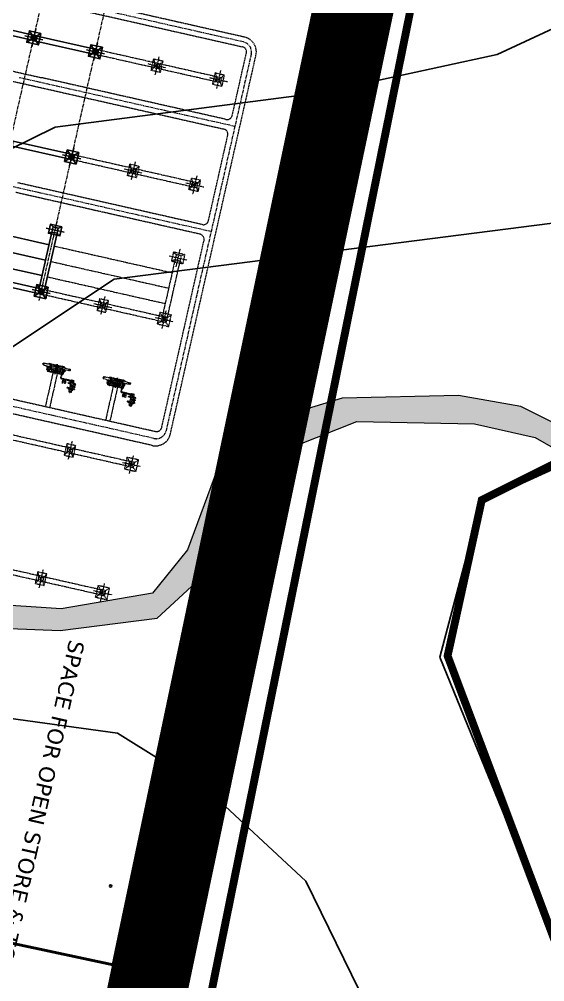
# Model space of a CAD drawing. Header units: metres. Extents: x 218545 to 227455, y 1543467 to 1556082.
# Drawn here: x 222522.9 to 222722.9, y 1554199.7 to 1554565.7 of the extents above; entities that cross this region are included whole.
import ezdxf

# ---------------------------------------------------------------- set-up
doc = ezdxf.new("R2010")
doc.units = ezdxf.units.M
doc.header["$MEASUREMENT"] = 0
doc.header["$PDMODE"] = 1
doc.header["$PDSIZE"] = -10
for name, pattern in [('400-ICT-1_400kV$0$HIDDEN', [0.375, 0.25, -0.125]), ('CENTER', [2, 1.25, -0.25, 0.25, -0.25]), ('HIDDEN', [0.375, 0.25, -0.125]), ('PHANTOM2', [1.25, 0.625, -0.125, 0.125, -0.125, 0.125, -0.125])]:
    doc.linetypes.add(name, pattern=pattern)
for name, color, linetype in [('10 M CONTOUR', 20, 'Continuous'), ('2 M CONTOUR', 33, 'Continuous'), ('AQUEDUCT', 1, 'Continuous'), ('CART TRACK', 30, 'Continuous'), ('E-LAY-DIM', 7, 'Continuous'), ('E-LAY-ROAD', 7, 'Continuous'), ('EEQP', 2, 'Continuous'), ('STAGE-I', 160, 'Continuous'), ('TXT', 222, 'Continuous')]:
    doc.layers.add(name, color=color, linetype=linetype)
for name, color, linetype, lineweight in [('BO', 7, 'Continuous', 30), ('Co-ordinate', 1, 'Continuous', 50), ('E-LAY-CNTRL', 1, 'CENTER', 0), ('E-LAY-EXIST', 8, 'HIDDEN', 0), ('Roads', 31, 'Continuous', 30), ('STREAM', 140, 'Continuous', 0)]:
    doc.layers.add(name, color=color, linetype=linetype, lineweight=lineweight)
doc.styles.get("Standard").update_dxf_attribs({"font": 'arial.ttf'})
doc.styles.add('STYLE1', font='verdana.ttf')
doc.dimstyles.get("Standard").update_dxf_attribs({"dimtxt": 0.18, "dimasz": 0.18, "dimexe": 0.18, "dimexo": 0.0625, "dimgap": 0.09, "dimtad": 0, "dimtih": 1, "dimtoh": 1, "dimdec": 4, "dimzin": 0, "dimdsep": 46, "dimtxsty": 'Standard', "dimcen": 0.09, "dimadec": 0, "dimazin": 0, "dimtfac": 1, "dimtdec": 4, "dimtofl": 0, "dimtmove": 0, "dimatfit": 3, "dimfxl": 1, "dimtolj": 1, "dimtzin": 0, "dimarcsym": 0})

# ---------------------------------------------------------------- blocks, each defined once
blk = doc.blocks.new('TH_plan')
for p, q in [((-2250, 1750), (-1000, 1000)), ((-1000, 1000), (1000, -1000)), ((1000, 1000), (-1000, -1000)), ((1000, 1000), (2250, 1750)), ((-1000, -1000), (-2250, -1750)), ((1000, -1000), (2250, -1750))]:
    blk.add_line(p, q)
for points in [[(-2250, 1750), (2250, 1750), (2250, -1750), (-2250, -1750)], [(-1000, 1000), (1000, 1000), (1000, -1000), (-1000, -1000)]]:
    blk.add_lwpolyline(points, close=True)
blk = doc.blocks.new('T1')
for p, q in [((750, 3250), (0, 4500)), ((3500, 4500), (2750, 3250)), ((750, 1250), (0, 0)), ((3500, 0), (2750, 1250))]:
    blk.add_line(p, q)
for points in [[(0, 4500), (3500, 4500), (3500, 0), (0, 0)], [(750, 3250), (2750, 3250), (2750, 1250), (750, 1250)]]:
    blk.add_lwpolyline(points, close=True)
blk = doc.blocks.new('400 kV TOWER-4.5x4.5')
for points in [[(-2250, -2250), (2250, -2250), (2250, 2250), (-2250, 2250)], [(-1000, -1000), (1000, -1000), (1000, 1000), (-1000, 1000)], [(-100, -100), (100, -100), (100, 100), (-100, 100)]]:
    blk.add_lwpolyline(points, close=True)
for points in [[(2250, 2250), (-2250, -2250)], [(-2250, 2250), (2250, -2250)]]:
    blk.add_lwpolyline(points)
blk = doc.blocks.new('400-ICT-1_400kV$0$SHUNT RCTR 80MVAr_420kV_PLAN_BHEL')
for p, q in [((-2758, 1210), (-5155, 1110)), ((-5155, 510), (-2758, 410)), ((-2400, 1310), (-2758, 1310)), ((-2400, 310), (-2758, 310)), ((-2111, 899), (-2115, 899)), ((-2111, 824), (-2115, 824)), ((541, 899), (537, 899)), ((541, 824), (537, 824)), ((2111, 899), (2115, 899)), ((2111, 824), (2115, 824)), ((2400, 1310), (2758, 1310)), ((2400, 310), (2758, 310)), ((2758, 1210), (5155, 1110)), ((5155, 510), (2758, 410)), ((-2475, -1200), (-2425, -1617)), ((-2275, -462), (-2275, -1000)), ((-2225, -463), (-2225, -1006)), ((-2075, -1200), (-2125, -1610)), ((2388, -1438), (2388, -2904)), ((2638, -2800), (2388, -2904)), ((2388, -2904), (2609, -3125)), ((2413, -889), (2413, -1463)), ((2468, -1438), (2468, -2860)), ((2475, -2878), (2635, -3038)), ((2713, -2875), (2609, -3125)), ((2609, -3125), (3549, -3125)), ((2613, -889), (2613, -1463)), ((2638, -1438), (2638, -2800)), ((2638, -2800), (2713, -2875)), ((2653, -3045), (3549, -3045)), ((2713, -2875), (3549, -2875)), ((3574, -2875), (6578, -2875)), ((3574, -3045), (3737, -3045)), ((3574, -3125), (3737, -3125)), ((3737, -3025), (3887, -3150)), ((3737, -3150), (3887, -3025)), ((3887, -3045), (5122, -3045)), ((3887, -3125), (5116, -3125)), ((5116, -3125), (7128, -3578)), ((5128, -3046), (7146, -3500)), ((5480, -3125), (6578, -3125))]:
    blk.add_line(p, q)
at = {"linetype": '400-ICT-1_400kV$0$HIDDEN'}
for p, q in [((6578, -2875), (7128, -2875)), ((6578, -3125), (7128, -3125)), ((3347, -3986), (3347, -4639)), ((4653, -3986), (4653, -4639))]:
    blk.add_line(p, q, dxfattribs=at)
for points in [[(-5240, 835), (-5155, 835)], [(-5155, 785), (-5240, 785)], [(3138, 1194), (3138, 1438), (-3138, 1438), (-3138, 1194)], [(-3138, 426), (-3138, -1438), (-2439, -1438)], [(-2362, 1338), (-2362, 1640), (-2438, 1640), (-2438, 1338)], [(-2120, 887), (-2264, 887)], [(-2120, 837), (-2264, 837)], [(-2111, -1438), (3138, -1438), (3138, 426)], [(531, 887), (494, 887)], [(531, 837), (499, 837)], [(2120, 887), (2264, 887)], [(2120, 837), (2264, 837)], [(2362, 1338), (2362, 1640), (2438, 1640), (2438, 1338)], [(5240, 835), (5155, 835)], [(5155, 785), (5240, 785)], [(-2362, -1340), (-2362, -1640), (-2438, -1640), (-2438, -1340)], [(5756, -4080), (5756, -3980), (6578, -3980), (6578, -4280), (5756, -4280), (5756, -4180)], [(5756, -5880), (5756, -5780), (6578, -5780), (6578, -6080), (5756, -6080), (5756, -5980)], [(6553, -3737), (6553, -3662), (6253, -3662), (6253, -3962), (6553, -3962), (6553, -3887)], [(6553, -6323), (6553, -6398), (6253, -6398), (6253, -6098), (6553, -6098), (6553, -6173)], [(8500, -4080), (8500, -3980), (7678, -3980), (7678, -4280), (8500, -4280), (8500, -4180)], [(8500, -4980), (8500, -4880), (7678, -4880), (7678, -5180), (8500, -5180), (8500, -5080)], [(8500, -5880), (8500, -5780), (7678, -5780), (7678, -6080), (8500, -6080), (8500, -5980)], [(7703, -3737), (7703, -3662), (8003, -3662), (8003, -3962), (7703, -3962), (7703, -3887)], [(7703, -6323), (7703, -6398), (8003, -6398), (8003, -6098), (7703, -6098), (7703, -6173)]]:
    blk.add_lwpolyline(points)
for points in [[(3038, 1194), (3038, 1338), (-3038, 1338), (-3038, 1194)], [(-3038, 426), (-3038, -1338), (-2092, -1338)], [(-2092, -1338), (3038, -1338), (3038, 426)]]:
    blk.add_lwpolyline(points, dxfattribs=at)
for points in [[(-1629, -383), (-1629, -158, 0.1859661), (-1642, -124), (-2038, 870, 0.2119231), (-2075, 887), (-2111, 887)], [(-1679, -392), (-1679, -167, 0.1859661), (-1686, -151), (-2068, 829, 0.2119231), (-2086, 837), (-2111, 837)], [(636, -383), (634, 812, 0.4135999), (559, 887), (541, 887)], [(586, -383), (584, 812, 0.4135999), (559, 837), (541, 837)], [(1629, -383), (1629, -158, -0.1859661), (1642, -124), (2038, 870, -0.2119231), (2075, 887), (2111, 887)], [(1679, -392), (1679, -167, -0.1859661), (1686, -151), (2068, 829, -0.2119231), (2086, 837), (2111, 837)], [(-2265, -383), (1750, -383, -0.2240098), (1897, -452), (2413, -1079)], [(-2265, -463), (1750, -463, -0.2240098), (1835, -503), (2413, -1204)]]:
    blk.add_lwpolyline(points, format="xyb")
for points in [[(-3138, -997), (-3338, -997), (-3338, -297), (-3138, -297)], [(2713, -1438), (2713, -1463), (2313, -1463), (2313, -1438)], [(3138, -597), (3338, -597), (3338, -97), (3138, -97)], [(3347, -3986), (4653, -3986), (4653, -3614), (3347, -3614)], [(3574, -2800), (3549, -2800), (3549, -3200), (3574, -3200)], [(3737, -2988), (3724, -2988), (3724, -3188), (3737, -3188)], [(3887, -2988), (3899, -2988), (3899, -3188), (3887, -3188)], [(6140, -3194), (6116, -3188), (6058, -3439), (6083, -3445)], [(6239, -3225), (6215, -3219), (6157, -3470), (6182, -3475)], [(6528, -2805), (7728, -2805), (7728, -2830), (6528, -2830)], [(6578, -7230), (7678, -7230), (7678, -2830), (6578, -2830)], [(6578, -4080), (6578, -4180), (5656, -4180), (5656, -4080)], [(6578, -5980), (6578, -5880), (5656, -5880), (5656, -5980)], [(6328, -3737), (6328, -3887), (6578, -3887), (6578, -3737)], [(6328, -6323), (6328, -6173), (6578, -6173), (6578, -6323)], [(6528, -7255), (7728, -7255), (7728, -7230), (6528, -7230)], [(6878, -5155), (6828, -5155), (6828, -4905), (6878, -4905)], [(7228, -7367), (7228, -7255), (7028, -7255), (7028, -7367)], [(7378, -5155), (7428, -5155), (7428, -4905), (7378, -4905)], [(7928, -3737), (7928, -3887), (7678, -3887), (7678, -3737)], [(7678, -4080), (7678, -4180), (8600, -4180), (8600, -4080)], [(7678, -4980), (7678, -5080), (8600, -5080), (8600, -4980)], [(7678, -5980), (7678, -5880), (8600, -5880), (8600, -5980)], [(7928, -6323), (7928, -6173), (7678, -6173), (7678, -6323)], [(7253, -7382), (7253, -7367), (7003, -7367), (7003, -7382)], [(7240, -7570), (7240, -7545), (7216, -7520), (7040, -7520), (7016, -7545), (7016, -7570)], [(7216, -7520), (7190, -7445), (7066, -7445), (7040, -7520)], [(7178, -7445), (7178, -7382), (7078, -7382), (7078, -7445)]]:
    blk.add_lwpolyline(points, close=True)
for centre, radius in [((-1130, 810), 350), ((0, 810), 500), ((0, 810), 400), ((0, 810), 250), ((0, 810), 25), ((1130, 810), 350), ((-2791, -800), 300), ((-1602, -1002), 91.6), ((-1130, -910), 350), ((-431, -766), 91.6), ((-431, -1002), 91.6), ((146, -910), 350), ((1130, -910), 350), ((1600, -1002), 91.6), ((2726, -347), 200), ((2726, -347), 150), ((7128, -5030), 250), ((7128, -5030), 50)]:
    blk.add_circle(centre, radius)
for centre, radius, start, end in [((-2758, 810), 500, 230.76083, 129.23917), ((-2400, 810), 500, 270, 90), ((2400, 810), 500, 90, 270), ((2758, 810), 500, 50.76083, 309.23917), ((-2275, -1200), 250, 90, 224.29248), ((-2275, -1200), 200, 350.6282, 189.3189), ((-2265, -423), 75, 32.23095, 262.10618), ((-2265, -423), 40, 90, 270), ((-2265, -423), 75, 301.96013, 327.76905), ((-2275, -1200), 250, 315.61895, 78.46304), ((2513, -889), 125, 323.1301, 216.8699), ((2513, -889), 100, 0, 180), ((2493, -2860), 25, 180, 225), ((2653, -3020), 25, 225, 270), ((5122, -3070), 25, 77.31051, 90), ((7137, -3539), 90, 193.69831, 140.92271), ((7137, -3539), 40, 257.31051, 77.31051)]:
    blk.add_arc(centre, radius, start, end)
for centre, radius, start, end in [((7128, -3000), 150, 90, 123.55731), ((7128, -3000), 150, 236.44269, 270), ((7128, -3000), 150, 270, 90), ((7128, -3000), 125, 270, 90), ((3347, -3986), 653, 270, 0), ((4653, -3986), 653, 180, 270)]:
    blk.add_arc(centre, radius, start, end, dxfattribs=at)
at = {"extrusion": (0, 0, -1)}
for centre, major_axis, ratio in [((-5155, 810), (0, 300), 0.7842267), ((-5240, 810), (0, 25), 0.5645792)]:
    blk.add_ellipse(centre, major_axis=major_axis, ratio=ratio, dxfattribs=at)
for centre, major_axis, ratio, start_param, end_param in [((-5155, 810), (0, 98), 0.5962488, -1.3129188, 4.4545109), ((-5155, 810), (0, -25), 0.5636371, 3.1415927, 6.2831853), ((-2758, 810), (0, 400), 0.9821207, -0.0559861, 3.1975787), ((-2115, 862), (0, 37.5), 0.205458, 3.1415927, 6.2831853), ((-2111, 862), (0, 37.5), 0.205458, 2.300524, 7.124254), ((-2111, 862), (0, -25), 0.1123446, 0, 3.1415927), ((537, 862), (0, 37.5), 0.205458, 3.1415927, 6.2831853), ((541, 862), (0, 37.5), 0.205458, 2.300524, 7.124254), ((541, 862), (0, -25), 0.1123446, 0, 3.1415927)]:
    blk.add_ellipse(centre, major_axis=major_axis, ratio=ratio, start_param=start_param, end_param=end_param, dxfattribs=at)
for centre, major_axis, ratio, start_param, end_param in [((2111, 862), (0, 37.5), 0.205458, 2.300524, 7.124254), ((2111, 862), (0, -25), 0.1123446, 0, 3.1415927), ((2115, 862), (0, 37.5), 0.205458, 3.1415927, 6.2831853), ((2758, 810), (0, 400), 0.9821207, -0.0559861, 3.1975787), ((5155, 810), (0, 98), 0.5962488, -1.3129188, 4.4545109), ((5155, 810), (0, -25), 0.5636371, 3.1415927, 6.2831853)]:
    blk.add_ellipse(centre, major_axis=major_axis, ratio=ratio, start_param=start_param, end_param=end_param)
for centre, major_axis, ratio in [((5155, 810), (0, 300), 0.7842267), ((5240, 810), (0, 25), 0.5645792), ((-2275, -1610), (-150, 0), 0.7546728)]:
    blk.add_ellipse(centre, major_axis=major_axis, ratio=ratio)
at = {"layer": 'EEQP', "color": 4, "linetype": 'CENTER'}
for p, q in [((-3638, 0), (3638, 0)), ((0, 1938), (0, -1938)), ((7128, -7570), (7128, -2683)), ((6528, -5030), (7728, -5030))]:
    blk.add_line(p, q, dxfattribs=at)
blk = doc.blocks.new('*D37')
at = {"layer": 'Co-ordinate', "color": 0, "lineweight": -2, "transparency": 16777216}
for p, q in [((222603.43, 1554419.06), (222608.66, 1554443.92)), ((222608.8, 1554443.71), (222622.73, 1554440.78)), ((222637.37, 1554437.7), (222623.44, 1554440.63)), ((222632.36, 1554412.98), (222637.59, 1554437.84))]:
    blk.add_line(p, q, dxfattribs=at)
at = {"layer": 'Co-ordinate', "color": 0, "transparency": 16777216}
for points in [[(222608.8, 1554443.73), (222608.79, 1554443.68), (222608.62, 1554443.74)], [(222637.38, 1554437.73), (222637.37, 1554437.67), (222637.55, 1554437.66)]]:
    blk.add_solid(points, dxfattribs=at)
at = {"layer": 'DEFPOINTS', "color": 0, "transparency": 16777216}
for p in [(222637.55, 1554437.66), (222603.42, 1554419), (222632.35, 1554412.92)]:
    blk.add_point(p, dxfattribs=at)
at = {"layer": 'Co-ordinate', "color": 0, "transparency": 16777216, "insert": (222623.09, 1554440.7), "char_height": 0.18, "attachment_point": 5}
blk.add_mtext('\\A1;30 m', dxfattribs=at)

msp = doc.modelspace()

# ---------------------------------------------------------------- hatches: boundary and pattern name
at = {"layer": 'CART TRACK'}
h = msp.add_hatch(dxfattribs=at)
h.set_pattern_fill('ANSI31', color=256)
h.set_pattern_definition([(45, (-13885.37013, 5678.9458), (-0.088388347648, 0.088388347648), [])])
edge = h.paths.add_edge_path()
edge.add_line((222561.13969, 1554074.13632), (222685.38088, 1554665.22317))
edge.add_line((222685.38088, 1554665.22317), (222658.65762, 1554681.79738))
edge.add_line((222658.65762, 1554681.79738), (222533.13969, 1554084.63632))
edge.add_arc((222472.53338, 1554120.17969), 70.25992, 268.4987053, 329.6099515, ccw=False)
edge.add_line((222470.6926, 1554049.94388), (222000.56979, 1554156.29329))
edge.add_line((222000.56979, 1554156.29329), (221976.97349, 1554130.87313))
edge.add_line((221976.97349, 1554130.87313), (222466.70373, 1554020.0882))
edge.add_arc((222472.08981, 1554120.20334), 100.25992, 266.9205179, 332.6467024)
at = {"layer": 'STREAM'}
h = msp.add_hatch(color=256, dxfattribs=at)
h.dxf.hatch_style = 1
h.paths.add_polyline_path([(222971.37365, 1554515.32678), (222962.41512, 1554500.15793), (222953.98737, 1554485.8878), (222946.99363, 1554462.14081), (222926.2597, 1554436.98591), (222906.66662, 1554415.35676), (222874.69882, 1554399.90736), (222822.10664, 1554398.87744), (222778.79552, 1554394.7576), (222744.76528, 1554402.99724), (222713.8287, 1554418.44664), (222690.11066, 1554422.56647), (222645.76832, 1554421.53651), (222622.05027, 1554414.3268), (222598.33223, 1554394.7576), (222586.98882, 1554363.85881), (222573.58297, 1554347.37946), (222538.89373, 1554341.50575), (222448.91563, 1554347.40947), (222410.82274, 1554340.84975), (222379.29753, 1554327.73031), (222361.56465, 1554323.79446), (222344.48852, 1554329.04226), (222330.03944, 1554336.91395), (222312.96331, 1554338.22587), (222293.91686, 1554327.73031), (222262.69326, 1554285.70649), (222236.83807, 1554231.41072), (222223.57907, 1554200.28996), (222212.30885, 1554178.43923), (222191.75733, 1554156.5885), (222183.61614, 1554131.30029), (222174.02598, 1554119.59329), (222149.5178, 1554115.3362), (222123.94398, 1554113.20765), (222114.35382, 1554107.88629), (222115.41938, 1554099.37211), (222146.32105, 1554092.98647), (222170.82923, 1554090.85793), (222172.196, 1554083.77861), (222166.11661, 1554070.28537), (222144.50106, 1554060.16548), (222124.23649, 1554041.27498), (222119.50806, 1554025.08313), (222119.50806, 1554011.5899), (222131.66684, 1554002.14465), (222142.47457, 1554002.81933), (222151.93142, 1554000.12067), (222144.00972, 1553981.3611), (222122.08837, 1553964.94021), (222100.85214, 1553954.67717), (222091.26157, 1553941.67729), (222074.82066, 1553922.5196), (222063.17491, 1553913.62495), (222048.10407, 1553902.67771), (222026.48135, 1553889.42236), (222002.27938, 1553885.96917), (221984.30075, 1553888.0411), (221969.08805, 1553894.9475), (221950.41793, 1553901.16328), (221922.75854, 1553905.99776), (221889.56729, 1553918.42928), (221861.21642, 1553932.93272), (221832.86555, 1553949.50812), (221811.42951, 1553968.15541), (221793.17602, 1553987.40414), (221779.91421, 1554004.13544), (221772.93434, 1554023.6553), (221756.18254, 1554036.90095), (221734.54483, 1554029.92954), (221751.29663, 1554029.23241), (221761.06846, 1554022.26104), (221775.02829, 1553990.88983), (221786.19615, 1553977.64421), (221800.15598, 1553967.18715), (221830.86751, 1553942.09018), (221859.22878, 1553922.6496), (221898.67981, 1553904.69944), (221942.5142, 1553891.12735), (221945.61358, 1553887.46183), (221944.72866, 1553880.391), (221921.72031, 1553870.66858), (221892.51748, 1553859.62042), (221869.95164, 1553834.43052), (221864.93523, 1553821.98004), (221852.87623, 1553809.0436), (221836.35093, 1553809.93577), (221812.23286, 1553811.27401), (221789.0081, 1553810.82791), (221770.69619, 1553806.36707), (221756.85065, 1553805.4749), (221735.85905, 1553803.24448), (221721.1202, 1553803.24448), (221709.50782, 1553808.59749), (221702.36175, 1553821.98004), (221704.14829, 1553836.70087), (221708.16798, 1553848.74517), (221712.63429, 1553860.78944), (221709.50782, 1553869.26508), (221702.80837, 1553873.72592), (221694.76906, 1553878.18676), (221687.62299, 1553882.64763), (221681.37014, 1553892.46148), (221676.90384, 1553904.05971), (221674.22407, 1553919.67268), (221668.06666, 1553930.86051), (221651.83676, 1553938.9656), (221645.52508, 1553931.76107), (221640.11509, 1553922.75545), (221657.69756, 1553902.04249), (221677.53414, 1553882.68038), (221686.55082, 1553874.57533), (221696.01831, 1553865.11942), (221695.42024, 1553859.13424), (221687.684, 1553841.40808), (221684.49846, 1553819.59123), (221688.13908, 1553802.77408), (221704.9768, 1553791.41113), (221735.0116, 1553785.50243), (221771.87257, 1553788.22954), (221796.9016, 1553789.59307), (221823.75094, 1553784.13886), (221836.91579, 1553779.97075), (221842.42798, 1553774.00643), (221840.59059, 1553756.11349), (221838.75319, 1553727.6683), (221844.01318, 1553694.01054), (221846.08924, 1553675.00815), (221853.18099, 1553667.14194), (221858.74598, 1553648.1788), (221862.47639, 1553621.4841), (221870.07625, 1553603.00262), (221870.07625, 1553627.09457), (221867.43283, 1553656.46692), (221862.47639, 1553675.60845), (221853.22435, 1553691.44974), (221853.63429, 1553715.24939), (221853.63429, 1553741.7722), (221864.2564, 1553770.41684), (221876.47184, 1553786.33053), (221894.57952, 1553787.35324), (221943.90079, 1553791.10136), (221957.30334, 1553804.48753), (221972.31413, 1553834.47251), (221977.13912, 1553848.39412), (221996.43873, 1553855.89038), (222019.49108, 1553856.9613), (222049.51275, 1553859.63853), (222083.28715, 1553869.81199), (222130.05924, 1553905.46577), (222171.42005, 1553954.52173), (222198.1322, 1553993.25011), (222216.22754, 1554038.86354), (222210.19579, 1554079.31322), (222208.85369, 1554096.72183), (222212.33287, 1554109.75276), (222221.90054, 1554127.99604), (222231.46821, 1554142.76439), (222241.90574, 1554144.50186), (222254.95259, 1554139.28951), (222259.30154, 1554108.88403), (222267.99944, 1554065.44766), (222271.47854, 1554024.61749), (222270.1935, 1553997.23056), (222268.43751, 1553943.73966), (222261.41371, 1553880.60284), (222264.0477, 1553843.77305), (222269.31551, 1553801.68185), (222280.91459, 1553776.21528), (222294.52299, 1553750.84409), (222296.33742, 1553733.6279), (222286.35795, 1553697.38331), (222274.56405, 1553645.73472), (222272.44165, 1553606.31635), (222282.51502, 1553584.36499), (222298.08285, 1553550.52335), (222306.3247, 1553526.7427), (222309.98773, 1553505.706), (222310.90353, 1553480.09607), (222303.57747, 1553455.40081), (222299.39206, 1553432.56509), (222292.92143, 1553417.79318), (222278.13149, 1553402.09805), (222250.40028, 1553382.70991), (222231.91281, 1553372.55424), (222215.32102, 1553350.23879), (222191.48949, 1553304.82342), (222162.29222, 1553275.66181), (222136.86235, 1553249.32229), (222106.72317, 1553221.10137), (222035.14282, 1553190.05834), (222043.61939, 1553185.35486), (222084.11888, 1553202.28742), (222115.19982, 1553217.33855), (222150.04816, 1553246.5002), (222197.14056, 1553300.11994), (222224.45417, 1553351.85829), (222239.52372, 1553372.55364), (222271.54656, 1553392.30829), (222291.32536, 1553402.65598), (222305.45307, 1553395.13038), (222316.75522, 1553375.37572), (222324.05637, 1553360.45666), (222327.85924, 1553339.56662), (222326.90854, 1553303.48383), (222315.50001, 1553272.14877), (222317.4014, 1553245.56142), (222323.10567, 1553218.97411), (222338.317, 1553207.57955), (222339.2677, 1553190.48768), (222330.71134, 1553158.20308), (222331.59973, 1553134.91785), (222325.84178, 1553057.28093), (222329.68044, 1553052.48854), (222332.55937, 1553077.40901), (222336.39795, 1553137.79329), (222335.79022, 1553157.81186), (222346.00923, 1553174.06672), (222349.79405, 1553192.96773), (222346.38766, 1553207.3325), (222338.06109, 1553218.29506), (222327.23885, 1553227.32663), (222323.41841, 1553260.52379), (222326.47475, 1553281.89204), (222332.5875, 1553307.45767), (222343.6667, 1553315.4708), (222378.81464, 1553317.76025), (222418.16508, 1553307.45767), (222439.55953, 1553293.72091), (222450.6825, 1553276.09396), (222456.96936, 1553267.85254), (222471.90059, 1553266.6752), (222484.0813, 1553266.28277), (222503.72766, 1553262.75073), (222511.19332, 1553258.04135), (222526.51741, 1553244.69816), (222536.34059, 1553233.70961), (222555.98696, 1553220.75885), (222572.54168, 1553199.08323), (222585.23364, 1553174.52259), (222592.7695, 1553154.71562), (222597.82186, 1553147.07212), (222618.64033, 1553143.47334), (222645.86447, 1553134.67627), (222694.30744, 1553099.88792), (222708.72024, 1553082.69368), (222709.83763, 1553086.70575), (222707.40152, 1553094.00515), (222688.72463, 1553111.44261), (222654.21313, 1553135.77393), (222630.66411, 1553145.91198), (222602.24287, 1553151.9948), (222598.0386, 1553156.28841), (222593.53038, 1553170.20586), (222577.95658, 1553200.49682), (222560.33349, 1553222.19168), (222537.43057, 1553239.35719), (222522.53762, 1553254.64514), (222510.54053, 1553265.38804), (222496.2545, 1553275.7705), (222470.38875, 1553273.1003), (222461.47234, 1553274.93378), (222454.39171, 1553279.38655), (222447.04873, 1553292.48287), (222435.77213, 1553304.79344), (222402.82156, 1553320.25193), (222372.90887, 1553323.16023), (222339.46533, 1553320.67399), (222336.79322, 1553323.87654), (222334.65558, 1553340.95672), (222334.38839, 1553357.77008), (222332.25075, 1553370.04648), (222321.82983, 1553386.05919), (222310.51261, 1553405.55415), (222306.4668, 1553417.40728), (222312.94009, 1553440.57473), (222321.84079, 1553466.43604), (222321.73149, 1553495.73444), (222322.00368, 1553523.74255), (222303.06766, 1553577.52775), (222293.22054, 1553604.92536), (222295.3307, 1553647.07552), (222308.69456, 1553706.08578), (222314.11059, 1553733.66203), (222314.11059, 1553757.77185), (222299.91106, 1553781.88166), (222291.1087, 1553811.13126), (222286.80875, 1553842.62569), (222290.39207, 1553904.18304), (222294.2462, 1553993.72179), (222297.86321, 1554005.28209), (222309.43754, 1554014.6748), (222318.11836, 1554027.68008), (222324.62896, 1554052.24567), (222326.79917, 1554080.42381), (222321.73536, 1554120.88475), (222307.26742, 1554149.78543), (222277.43952, 1554180.31853), (222259.9146, 1554188.34096), (222231.43654, 1554189.07027), (222229.97684, 1554196.79721), (222238.61654, 1554221.53407), (222258.7848, 1554261.41151), (222269.54071, 1554286.96176), (222288.72683, 1554311.64097), (222300.06412, 1554324.99681), (222317.00742, 1554328.08232), (222345.50934, 1554321.54888), (222360.92838, 1554315.48211), (222383.35615, 1554320.14886), (222414.66156, 1554333.68241), (222446.43414, 1554336.94911), (222480.54304, 1554335.5491), (222538.4813, 1554333.21574), (222575.39361, 1554337.88245), (222595.01789, 1554356.08275), (222607.03255, 1554390.11081), (222628.72805, 1554403.77167), (222651.36675, 1554412.7219), (222696.17264, 1554411.77978), (222719.28295, 1554406.59805), (222756.07089, 1554385.40016), (222800.72105, 1554369.56053), (222819.03402, 1554351.29523), (222828.21642, 1554321.48863), (222864.94633, 1554297.79623), (222907.03271, 1554290.91777), (222969.01436, 1554297.79623), (222994.26617, 1554290.15351), (223003.12608, 1554291.07495), (223003.12608, 1554300.67433), (222995.91778, 1554322.27293), (222983.42329, 1554348.19129), (222978.13719, 1554368.34999), (222981.6507, 1554390.21304), (222990.86719, 1554423.6425), (223001.05381, 1554450.77364), (223010.73198, 1554470.27599), (223034.11553, 1554501.3451), (223039.43778, 1554509.7237), (222986.66752, 1554541.22282)])

# ---------------------------------------------------------------- linework, layer by layer
at = {"layer": '10 M CONTOUR'}
msp.add_polyline3d([(222736.62569, 1554007.45032, -1049.86579), (222634.03469, 1554087.71632, -1049.86579), (222518.11938, 1554189.22849, -1049.86579), (222397.48569, 1554235.02232, -1049.86579), (222347.28069, 1554254.22732, -1049.86579), (222314.97869, 1554298.06132, -1049.86579), (222323.83469, 1554391.68132, -1049.86579), (222394.97169, 1554454.94132, -1049.86579), (222536.5595, 1554524.63372, -1049.86579), (222638.16369, 1554537.76732, -1049.86579), (222704.82869, 1554552.22932, -1049.86579), (222779.32769, 1554586.97032, -1049.86579)], dxfattribs=at)
at = {"layer": '2 M CONTOUR'}
for points in [[(223227.65799, 1554390.66988, -1051.86579), (223167.73969, 1554362.17632, -1051.86579), (223119.00969, 1554317.17632, -1051.86579), (223019.26869, 1554102.94332, -1051.86579), (222996.45269, 1554074.91832, -1051.86579), (222937.22469, 1554037.12232, -1051.86579), (222849.40169, 1554012.68832, -1051.86579), (222782.23669, 1554030.91132, -1051.86579), (222707.25169, 1554084.02132, -1051.86579), (222631.90969, 1554237.87732, -1051.86579), (222594.02669, 1554273.22132, -1051.86579), (222560.31469, 1554294.23332, -1051.86579), (222467.04369, 1554306.96632, -1051.86579), (222450.09169, 1554319.75632, -1051.86579), (222449.23899, 1554374.49381, -1051.86579), (222472.35323, 1554409.14148, -1051.86579), (222559.03164, 1554466.88762, -1051.86579), (222736.77869, 1554489.55832, -1051.86579), (222845.95069, 1554534.11932, -1051.86579), (222867.02469, 1554558.90932, -1051.86579), (222878.29837, 1554609.34729, -1051.86579)], [(223140.94199, 1554444.94871, -1053.86579), (223084.66969, 1554391.17332, -1053.86579), (222999.23469, 1554219.83032, -1053.86579), (222937.69569, 1554170.45732, -1053.86579), (222871.71269, 1554140.55432, -1053.86579), (222831.47969, 1554139.76632, -1053.86579), (222725.11693, 1554219.97463, -1053.86579), (222682.93053, 1554323.05344, -1053.86579), (222698.51905, 1554382.05511, -1053.86579), (222786.23769, 1554421.98232, -1053.86579), (222868.98669, 1554487.57032, -1053.86579), (222925.50411, 1554579.79943, -1053.86579)]]:
    msp.add_polyline3d(points, dxfattribs=at)
at = {"layer": 'AQUEDUCT', "elevation": 1469.86579}
msp.add_lwpolyline([(222058.53698, 1554753.73311), (222248.46565, 1554705.36511), (222175.5, 1554383.5), (222202, 1554282), (222558.5, 1554206), (222533, 1554084.5, -0.271391148), (222470.5529, 1554049.80756), (222000.4301, 1554156.15697), (221988.78704, 1554165.6142), (222073.88108, 1554270.37578), (222064.59547, 1554356.06671), (222048.1714, 1554422.18519), (222027.75626, 1554490.69515), (222058.53698, 1554753.73311)], format="xyb", close=True, dxfattribs=at)
at = {"layer": 'BO', "ltscale": 100, "const_width": 3, "elevation": -1469.86579}
for points in [[(222881.74774, 1554527.80344), (222687.22386, 1554645.3725), (222569.97352, 1554067.16415), (222508.25097, 1554007.42329), (221967.69857, 1554127.84493), (221950.25447, 1554118.69875), (221918.55816, 1554086.26159), (221846.51045, 1554062.67293), (221772.23351, 1554045.1745), (221702.37463, 1553966.49707), (221627.07715, 1553868.13896), (221625.79464, 1553860.99372), (221632.33656, 1553823.14397), (221642.52888, 1553785.9433), (221661.49346, 1553730.34457), (221671.51551, 1553705.58114), (221693.65396, 1553638.32298), (221692.74958, 1553610.94948), (221719.58498, 1553515.47751)], [(222726.53464, 1554215.58272), (222685.91081, 1554323.5839), (222698.9104, 1554382.86264), (222802.908, 1554434.83314)]]:
    msp.add_lwpolyline(points, dxfattribs=at)
at = {"layer": 'Co-ordinate', "elevation": -1469.86579}
msp.add_lwpolyline([(222657.63969, 1554677.13632), (222287.63969, 1554878.63632), (222175.63969, 1554383.63632), (222202.13969, 1554282.13632), (222558.63969, 1554206.13632)], close=True, dxfattribs=at)
at = {"layer": 'E-LAY-CNTRL'}
for p, q in [((222495.34345, 1554412.41266, -1470.22972), (222548.00054, 1554644.74547, -1470.22972)), ((222531.29308, 1554462.10566, -1470.22972), (222571.40912, 1554639.45036, -1470.22972)), ((222611.18211, 1554552.39471, -1469.99767), (222578.79037, 1554409.19757, -1470.22972))]:
    msp.add_line(p, q, dxfattribs=at)
at = {"layer": 'E-LAY-CNTRL', "elevation": -1470.22972}
for points in [[(222608.25754, 1554557.02916), (222527.34865, 1554575.33106)], [(222604.96256, 1554524.89938), (222522.9653, 1554543.44747)], [(222595.91674, 1554484.90971), (222512.13687, 1554503.86104)], [(222574.1595, 1554406.27219), (222319.53225, 1554463.86984)], [(222574.1595, 1554406.27219), (222324.3425, 1554462.78175)]]:
    msp.add_lwpolyline(points, dxfattribs=at)
at = {"layer": 'E-LAY-CNTRL'}
for centre, start, end in [((222607.4026, 1554553.24965, -1470.22163), 347.2539837, 77.253983), ((222575.01086, 1554410.05251, -1470.22972), 257.253983, 347.2539837)]:
    msp.add_arc(centre, 3.875, start, end, dxfattribs=at)
at = {"layer": 'E-LAY-DIM', "lineweight": -2}
msp.add_circle((222557.67222, 1554236.0271, -1470.22972), 0.45, dxfattribs=at)
at = {"layer": 'E-LAY-EXIST'}
for p, q in [((222350.63065, 1554584.35259, -1470.22972), (222531.37146, 1554543.46833, -1469.86579)), ((222349.80329, 1554580.695, -1470.22972), (222530.5441, 1554539.81074, -1469.86579)), ((222608.67122, 1554558.85795, -1470.22972), (222538.4462, 1554574.74312, -1470.22972)), ((222537.61884, 1554571.08553, -1470.22972), (222607.84386, 1554555.20036, -1470.22972)), ((222580.42612, 1554407.93045, -1470.17247), (222613.0109, 1554551.98103, -1470.22163)), ((222603.9887, 1554529.09257, -1469.86579), (222609.35331, 1554552.80839, -1469.86579)), ((222601.59673, 1554527.58311, -1470.22972), (222531.37171, 1554543.46828, -1470.22972)), ((222530.54435, 1554539.81069, -1470.22972), (222600.76937, 1554523.92552, -1470.22972)), ((222594.94289, 1554489.1029, -1469.86579), (222602.27882, 1554521.53355, -1469.86579)), ((222592.55091, 1554487.59345, -1470.22972), (222522.3259, 1554503.47861, -1470.22972)), ((222591.72355, 1554483.93586, -1469.86579), (222521.49854, 1554499.82102, -1469.96962)), ((222577.15463, 1554410.46469, -1470.15689), (222593.23301, 1554481.54388, -1469.86579)), ((222504.53763, 1554424.8404, -1470.15689), (222574.76265, 1554408.95523, -1470.15689)), ((222573.54919, 1554403.59077, -1470.17247), (222503.32417, 1554419.47593, -1470.49016))]:
    msp.add_line(p, q, dxfattribs=at)
at = {"layer": 'E-LAY-EXIST', "linetype": 'PHANTOM2'}
for p, q in [((222536.23979, 1554479.44155, -1470.22972), (222581.10576, 1554469.29269, -1470.22972)), ((222534.91601, 1554473.58941, -1470.22972), (222579.78198, 1554463.44054, -1470.22972)), ((222533.59223, 1554467.73726, -1470.22972), (222578.4582, 1554457.58839, -1470.22972)), ((222577.35504, 1554452.71154, -1470.22972), (222576.91378, 1554450.76082, -1470.22972)), ((222535.79544, 1554431.41809, -1470.22972), (222532.85842, 1554418.43413, -1470.22972)), ((222537.43014, 1554431.04832, -1470.22972), (222534.49312, 1554418.06436, -1470.22972)), ((222558.71576, 1554426.23294, -1469.86579), (222555.77874, 1554413.24898, -1469.86579)), ((222560.35046, 1554425.86317, -1469.86579), (222557.41344, 1554412.87921, -1469.86579)), ((222564.88946, 1554397.60383, -1470.22972), (222564.44821, 1554395.65311, -1470.22972)), ((222553.85798, 1554348.83594, -1470.22972), (222553.41673, 1554346.88523, -1470.22972))]:
    msp.add_line(p, q, dxfattribs=at)
for points, elevation in [([(222574.57511, 1554549.20166), (222574.13385, 1554547.25095), (222552.67598, 1554552.1048), (222553.11724, 1554554.05551)], -1469.50186), ([(222597.9838, 1554543.90701), (222597.54254, 1554541.9563), (222576.08467, 1554546.81015), (222576.52593, 1554548.76087)], -1469.86579), ([(222565.5294, 1554509.21246), (222565.08814, 1554507.26175), (222543.63028, 1554512.1156), (222544.07153, 1554514.06631)], -1469.86579), ([(222588.93809, 1554503.91781), (222588.49683, 1554501.9671), (222567.03896, 1554506.82095), (222567.48022, 1554508.77166)], -1470.22972), ([(222579.30575, 1554452.27028), (222584.1596, 1554473.72814), (222582.20889, 1554474.1694), (222577.35504, 1554452.71154)], -1470.22972), ([(222553.94645, 1554458.00665), (222553.50519, 1554456.05593), (222532.04733, 1554460.90978), (222532.48859, 1554462.8605)], -1469.86579), ([(222577.35504, 1554452.71154), (222576.91378, 1554450.76082), (222555.45591, 1554455.61467), (222555.89717, 1554457.56539)], -1470.22972), ([(222541.48088, 1554402.89894), (222541.03962, 1554400.94822), (222519.58175, 1554405.80207), (222520.02301, 1554407.75279)], -1469.86579), ([(222564.88946, 1554397.60383), (222564.44821, 1554395.65311), (222542.99034, 1554400.50696), (222543.4316, 1554402.45768)], -1470.22972), ([(222530.4494, 1554354.13105), (222530.00814, 1554352.18034), (222508.55027, 1554357.03419), (222508.99153, 1554358.98491)], -1469.86579), ([(222553.85798, 1554348.83594), (222553.41673, 1554346.88523), (222531.95886, 1554351.73908), (222532.40012, 1554353.6898)], -1470.22972)]:
    msp.add_lwpolyline(points, close=True, dxfattribs=dict(at, elevation=elevation))
for points, elevation in [([(222576.10671, 1554551.43972), (222574.55311, 1554544.5716)], -1469.50186), ([(222571.89585, 1554548.78246), (222578.76397, 1554547.22886)], -1469.50186), ([(222567.061, 1554511.45052), (222565.5074, 1554504.5824)], -1469.86579), ([(222562.85014, 1554508.79325), (222569.71826, 1554507.23966)], -1469.86579), ([(222590.46969, 1554506.15587), (222588.91609, 1554499.28775)], -1470.22972), ([(222586.25883, 1554503.49861), (222593.12695, 1554501.94501)], -1470.22972), ([(222582.62808, 1554471.49007), (222584.18167, 1554478.35819)], -1470.22972), ([(222579.97082, 1554475.70093), (222586.83894, 1554474.14733)], -1470.22972), ([(222555.47795, 1554460.24424), (222553.92435, 1554453.37612)], -1469.86579), ([(222551.26709, 1554457.58698), (222558.13521, 1554456.03338)], -1469.86579), ([(222577.33297, 1554448.08149), (222578.88656, 1554454.94961)], -1470.22972), ([(222577.33298, 1554448.08156), (222578.88658, 1554454.94968)], -1470.22972), ([(222574.6757, 1554452.29235), (222581.54383, 1554450.73875)], -1470.22972), ([(222574.67572, 1554452.29242), (222581.54384, 1554450.73882)], -1470.22972), ([(222543.01237, 1554405.13653), (222541.45878, 1554398.26841)], -1469.86579), ([(222564.8674, 1554392.97378), (222566.42099, 1554399.8419)], -1470.22972), ([(222564.86741, 1554392.97385), (222566.42101, 1554399.84197)], -1470.22972), ([(222562.21013, 1554397.18464), (222569.07825, 1554395.63104)], -1470.22972), ([(222562.21015, 1554397.18471), (222569.07827, 1554395.63111)], -1470.22972), ([(222531.98089, 1554356.36865), (222530.4273, 1554349.50053)], -1469.86579), ([(222551.17865, 1554348.41675), (222558.04677, 1554346.86316)], -1470.22972), ([(222551.17867, 1554348.41682), (222558.04679, 1554346.86323)], -1470.22972), ([(222553.83591, 1554344.2059), (222555.38951, 1554351.07402)], -1470.22972), ([(222553.83593, 1554344.20597), (222555.38953, 1554351.07409)], -1470.22972)]:
    msp.add_lwpolyline(points, dxfattribs=dict(at, elevation=elevation))
at = {"layer": 'E-LAY-EXIST'}
for points, elevation in [([(222599.5154, 1554546.14507), (222597.9618, 1554539.27695)], -1469.86579), ([(222595.30454, 1554543.48781), (222602.17266, 1554541.93421)], -1469.86579), ([(222535.81139, 1554482.08018), (222537.36499, 1554488.9483)], -1470.22972), ([(222537.34292, 1554484.31826), (222538.39664, 1554483.31095)], -1470.22972), ([(222537.78418, 1554486.26897), (222539.16885, 1554486.7247)], -1470.22972), ([(222530.51628, 1554458.6716), (222532.06988, 1554465.53972)], -1470.22972)]:
    msp.add_lwpolyline(points, dxfattribs=dict(at, elevation=elevation))
at = {"layer": 'E-LAY-EXIST', "elevation": -1470.22972}
msp.add_lwpolyline([(222531.41268, 1554462.18113), (222531.21761, 1554462.22526), (222531.17348, 1554462.03019), (222531.36855, 1554461.98606)], close=True, dxfattribs=at)
at = {"layer": 'E-LAY-EXIST'}
for centre, radius, start, end in [((222607.4026, 1554553.24965, -1470.22163), 5.75, 347.2539837, 77.253983), ((222607.4026, 1554553.24965, -1469.86579), 2, 347.2539837, 77.253983), ((222602.03799, 1554529.53383, -1469.86579), 2, 257.253983, 347.2539837), ((222600.32811, 1554521.9748, -1469.86579), 2, 347.2539837, 77.253983), ((222592.99217, 1554489.54416, -1469.86579), 2, 257.253983, 347.2539837), ((222591.28229, 1554481.98514, -1469.86579), 2, 347.2539837, 77.253983), ((222575.20391, 1554410.90595, -1470.15689), 2, 257.253983, 347.2539837), ((222574.81781, 1554409.19907, -1470.17247), 5.75, 257.253983, 347.2539837)]:
    msp.add_arc(centre, radius, start, end, dxfattribs=at)
at = {"layer": 'E-LAY-ROAD', "ltscale": 2500}
for p, q in [((222442.60546, 1554500.62202, -1470.22972), (222534.28907, 1554479.88281, -1470.22972)), ((222441.28168, 1554494.76988, -1470.22972), (222532.9653, 1554474.03067, -1470.22972)), ((222439.9579, 1554488.91773, -1470.22972), (222531.64152, 1554468.17852, -1470.22972))]:
    msp.add_line(p, q, dxfattribs=at)
for points, elevation in [([(222527.75853, 1554559.79224), (222527.31727, 1554557.84152), (222505.8594, 1554562.69537), (222506.30066, 1554564.64609)], -1469.86579), ([(222531.20423, 1554560.29439), (222526.81512, 1554561.28722), (222525.82229, 1554556.89811), (222530.2114, 1554555.90528)], -1469.86579), ([(222529.70925, 1554559.35098), (222527.75853, 1554559.79224), (222527.31727, 1554557.84152), (222529.26799, 1554557.40026)], -1469.86579), ([(222528.63286, 1554558.67172), (222528.43779, 1554558.71585), (222528.39366, 1554558.52078), (222528.58873, 1554558.47665)], -1469.86579), ([(222551.15267, 1554554.43327), (222550.71141, 1554552.48255), (222529.25354, 1554557.3364), (222529.6948, 1554559.28712)], -1469.50186), ([(222554.61281, 1554554.99928), (222550.2237, 1554555.99211), (222549.23087, 1554551.603), (222553.61998, 1554550.61017)], -1469.86579), ([(222553.11783, 1554554.05587), (222551.16711, 1554554.49713), (222550.72586, 1554552.54641), (222552.67657, 1554552.10515)], -1469.86579), ([(222552.04144, 1554553.37661), (222551.84637, 1554553.42074), (222551.80224, 1554553.22567), (222551.99732, 1554553.18154)], -1469.86579), ([(222542.12141, 1554514.50792), (222541.68015, 1554512.55721), (222520.22228, 1554517.41106), (222520.66354, 1554519.36178)], -1470.22972), ([(222545.5671, 1554515.01008), (222541.178, 1554516.00291), (222540.18516, 1554511.6138), (222544.57427, 1554510.62097)], -1470.22972), ([(222544.07212, 1554514.06667), (222542.12141, 1554514.50792), (222541.68015, 1554512.55721), (222543.63086, 1554512.11595)], -1470.22972), ([(222542.99573, 1554513.38741), (222542.80066, 1554513.43154), (222542.75653, 1554513.23646), (222542.95161, 1554513.19234)], -1470.22972), ([(222539.16885, 1554486.7247), (222534.77974, 1554487.71754), (222534.00753, 1554484.30378), (222538.39664, 1554483.31095)], -1470.22972), ([(222537.34292, 1554484.31826), (222532.48907, 1554462.86039), (222530.53835, 1554463.30165), (222535.3922, 1554484.75952)], -1470.22972), ([(222537.78418, 1554486.26897), (222535.83346, 1554486.71023), (222535.3922, 1554484.75952), (222537.34292, 1554484.31826)], -1470.22972), ([(222530.53835, 1554463.30165), (222530.09709, 1554461.35093), (222508.63922, 1554466.20478), (222509.08048, 1554468.1555)], -1470.22972), ([(222533.98405, 1554463.8038), (222529.59494, 1554464.79663), (222528.60211, 1554460.40752), (222532.99122, 1554459.41469)], -1470.22972), ([(222532.48907, 1554462.86039), (222530.53835, 1554463.30165), (222530.09709, 1554461.35093), (222532.04781, 1554460.90967)], -1470.22972)]:
    msp.add_lwpolyline(points, close=True, dxfattribs=dict(at, elevation=elevation))
for points, elevation in [([(222525.82229, 1554556.89811), (222531.20423, 1554560.29439)], -1469.86579), ([(222530.2114, 1554555.90528), (222526.81512, 1554561.28722)], -1469.86579), ([(222527.73646, 1554555.16219), (222529.29006, 1554562.03031)], -1469.86579), ([(222525.0792, 1554559.37305), (222531.94732, 1554557.81945)], -1469.86579), ([(222551.14505, 1554549.86708), (222552.69864, 1554556.7352)], -1469.86579), ([(222548.48778, 1554554.07794), (222555.3559, 1554552.52434)], -1469.86579), ([(222549.23087, 1554551.603), (222554.61281, 1554554.99928)], -1469.86579), ([(222553.61998, 1554550.61017), (222550.2237, 1554555.99211)], -1469.86579), ([(222542.09934, 1554509.87788), (222543.65293, 1554516.746)], -1470.22972), ([(222539.44207, 1554514.08874), (222546.31019, 1554512.53514)], -1470.22972), ([(222540.18516, 1554511.6138), (222545.5671, 1554515.01008)], -1470.22972), ([(222544.57427, 1554510.62097), (222541.178, 1554516.00291)], -1470.22972), ([(222535.83346, 1554486.71023), (222534.77974, 1554487.71754)], -1470.22972), ([(222533.15413, 1554486.29104), (222540.02225, 1554484.73745)], -1470.22972), ([(222534.00753, 1554484.30378), (222535.3922, 1554484.75952)], -1470.22972), ([(222527.85902, 1554462.88246), (222534.72714, 1554461.32886)], -1470.22972), ([(222528.60211, 1554460.40752), (222533.98405, 1554463.8038)], -1470.22972), ([(222532.99122, 1554459.41469), (222529.59494, 1554464.79663)], -1470.22972)]:
    msp.add_lwpolyline(points, dxfattribs=dict(at, elevation=elevation))
at = {"layer": 'Roads', "elevation": -1469.86579}
for points in [[(222470.6926, 1554049.94388, 0.273152843), (222533.13969, 1554084.63632), (222658.6181, 1554681.60935)], [(222466.70373, 1554020.0882, 0.294914378), (222561.13969, 1554074.13632), (222685.38088, 1554665.22317)]]:
    msp.add_lwpolyline(points, format="xyb", dxfattribs=at)
at = {"layer": 'STAGE-I', "color": 1, "lineweight": 40, "elevation": -1469.86579}
for points in [[(222881.74774, 1554527.80344), (222687.22386, 1554645.3725), (222569.97352, 1554067.16415), (222508.25097, 1554007.42329), (221967.69857, 1554127.84493), (221950.25447, 1554118.69875), (221918.55816, 1554086.26159), (221846.51045, 1554062.67293), (221772.23351, 1554045.1745), (221702.37463, 1553966.49707), (221627.07715, 1553868.13896), (221625.79464, 1553860.99372), (221632.33656, 1553823.14397), (221642.52888, 1553785.9433), (221661.49346, 1553730.34457), (221671.51551, 1553705.58114), (221693.65396, 1553638.32298), (221692.74958, 1553610.94948), (221719.58498, 1553515.47751)], [(222726.53464, 1554215.58272), (222685.91081, 1554323.5839), (222698.9104, 1554382.86264), (222802.908, 1554434.83314)]]:
    msp.add_lwpolyline(points, dxfattribs=at)
at = {"layer": 'STREAM'}
for points in [[(222744.76528, 1554402.99724), (222713.8287, 1554418.44664), (222690.11066, 1554422.56647), (222645.76832, 1554421.53651), (222622.05027, 1554414.3268), (222598.33223, 1554394.7576), (222586.98882, 1554363.85881), (222573.58297, 1554347.37946), (222538.89373, 1554341.50575), (222448.91563, 1554347.40947), (222410.82274, 1554340.84975), (222379.29753, 1554327.73031), (222361.56465, 1554323.79446), (222344.48852, 1554329.04226), (222330.03944, 1554336.91395), (222312.96331, 1554338.22587), (222293.91686, 1554327.73031), (222262.69326, 1554285.70649), (222236.83807, 1554231.41072), (222223.57907, 1554200.28996), (222212.30885, 1554178.43923)], [(222229.97684, 1554196.79721), (222238.61654, 1554221.53407), (222258.7848, 1554261.41151), (222269.54071, 1554286.96176), (222288.72683, 1554311.64097), (222300.06412, 1554324.99681), (222317.00742, 1554328.08232), (222345.50934, 1554321.54888), (222360.92838, 1554315.48211), (222383.35615, 1554320.14886), (222414.66156, 1554333.68241), (222446.43414, 1554336.94911), (222480.54304, 1554335.5491), (222538.4813, 1554333.21574), (222575.39361, 1554337.88245), (222595.01789, 1554356.08275), (222607.03255, 1554390.11081), (222628.72805, 1554403.77167), (222651.36675, 1554412.7219), (222696.17264, 1554411.77978), (222719.28295, 1554406.59805), (222756.07089, 1554385.40016)]]:
    msp.add_lwpolyline(points, dxfattribs=at)

# ---------------------------------------------------------------- block references
at = {"layer": 'E-LAY-EXIST', "linetype": 'PHANTOM2', "yscale": 0.001, "zscale": 0.001}
for name, p, xscale, rotation in [('TH_plan', (222575.32984, 1554548.00568, -1469.50186), 0.001, 257.253984407691), ('TH_plan', (222566.28413, 1554508.01647, -1469.86579), 0.001, 257.253984407691), ('TH_plan', (222589.69282, 1554502.72183, -1470.22972), 0.001, 257.253984407691), ('T1', (222580.82424, 1554473.71374, -1470.22972), -0.001, 257.253984407691), ('TH_plan', (222554.70108, 1554456.8102, -1469.86579), -0.001, 257.253984407691), ('400 kV TOWER-4.5x4.5', (222578.10978, 1554451.51562, -1470.22972), 0.001, 167.253984407691), ('400-ICT-1_400kV$0$SHUNT RCTR 80MVAr_420kV_PLAN_BHEL', (222536.93006, 1554432.63577, -1470.22972), 0.001, 347.2539844076909), ('TH_plan', (222542.2355, 1554401.70249, -1469.86579), -0.001, 257.253984407691), ('400 kV TOWER-4.5x4.5', (222565.64421, 1554396.40791, -1470.22972), 0.001, 167.253984407691), ('TH_plan', (222531.20402, 1554352.9346, -1469.86579), -0.001, 257.253984407691), ('400 kV TOWER-4.5x4.5', (222554.61273, 1554347.64003, -1470.22972), 0.001, 167.253984407691)]:
    msp.add_blockref(name, p, dxfattribs=dict(at, xscale=xscale, rotation=rotation))
at = {"layer": 'E-LAY-EXIST', "xscale": 0.001, "yscale": 0.001, "zscale": 0.001}
for name, p, rotation in [('TH_plan', (222598.73853, 1554542.71103, -1469.86579), 257.253984407691), ('400-ICT-1_400kV$0$SHUNT RCTR 80MVAr_420kV_PLAN_BHEL', (222559.85038, 1554427.45062, -1469.86579), 347.2539844076909)]:
    msp.add_blockref(name, p, dxfattribs=dict(at, rotation=rotation))

# ---------------------------------------------------------------- texts
at = {"linetype": 'Continuous'}
msp.add_text('B.T. Road Kadiri to Rayachoti', height=60, rotation=330.1158044, dxfattribs=at).set_placement((222422.29538, 1554964.73412, -1469.86579))
at = {"layer": 'TXT', "linetype": 'Continuous', "style": 'STYLE1'}
msp.add_text('SPACE FOR OPEN STORE & TOWNSHIP', height=6, rotation=257.2539797, dxfattribs=at).set_placement((222542.05246, 1554330.00533, -1470.6001))

# ---------------------------------------------------------------- dimensions: what is measured, and where the dimension line sits
at = {"layer": 'Co-ordinate'}
dim = msp.add_aligned_dim(p1=(222603.41951, 1554418.99789, -1469.86579), p2=(222632.34843, 1554412.91729, -1469.86579), distance=25.28507, text='30 m', dimstyle='Standard', dxfattribs=at)
dim.commit()
dim.dimension.update_dxf_attribs({"geometry": '*D37', "text_midpoint": (222623.08502, 1554440.70195, -1469.86579)})

doc.saveas('drawing.dxf')
